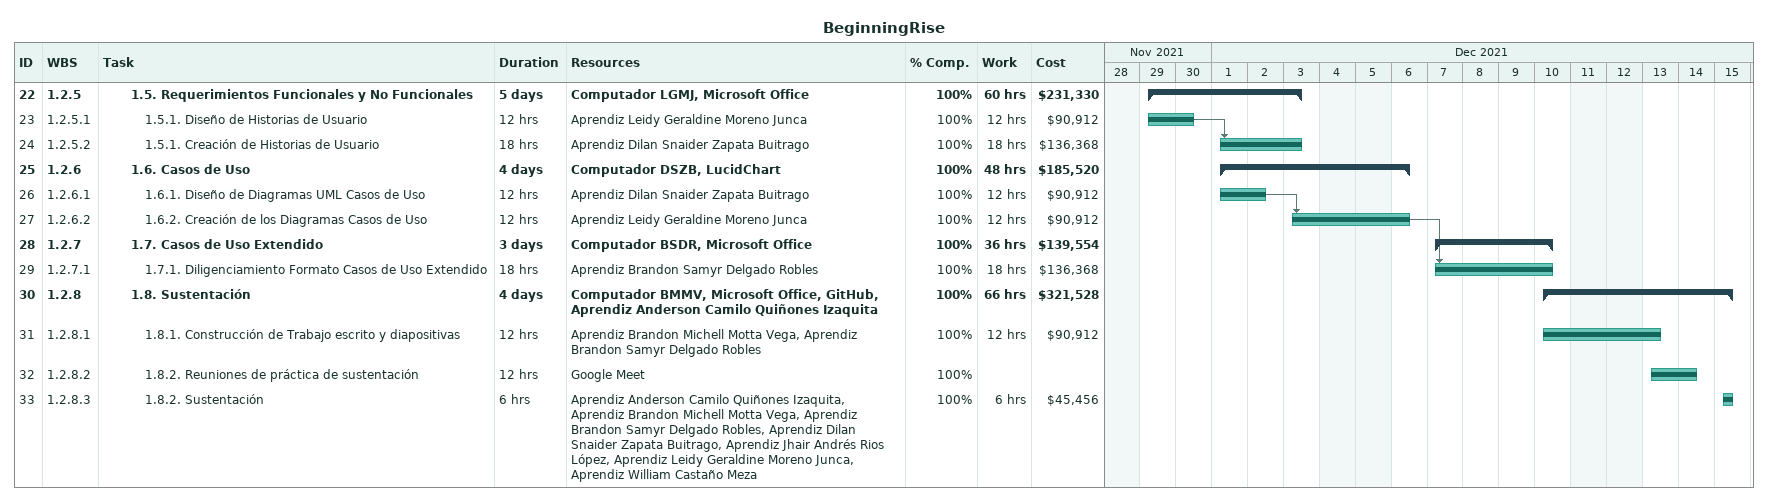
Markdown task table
BeginningRise

| ID | WBS | Task | Duration | Start | Finish | Predecessors | Resources | % complete | Work (h) | Cost ($) |
|---|---|---|---|---|---|---|---|---|---|---|
| 22 | 1.2.5 | **1.5. Requerimientos Funcionales y No Funcionales** | 5d | 2021-11-29 | 2021-12-03 |  | Computador LGMJ, Microsoft Office | 100 | 60 | 231330 |
| 23 | 1.2.5.1 | 1.5.1. Diseño de Historias de Usuario | 12h | 2021-11-29 | 2021-11-30 |  | Aprendiz Leidy Geraldine Moreno Junca | 100 | 12 | 90912 |
| 24 | 1.2.5.2 | 1.5.1. Creación de Historias de Usuario | 18h | 2021-12-01 | 2021-12-03 | 23 | Aprendiz Dilan Snaider Zapata Buitrago | 100 | 18 | 136368 |
| 25 | 1.2.6 | **1.6. Casos de Uso** | 4d | 2021-12-01 | 2021-12-06 |  | Computador DSZB, LucidChart | 100 | 48 | 185520 |
| 26 | 1.2.6.1 | 1.6.1. Diseño de Diagramas UML Casos de Uso | 12h | 2021-12-01 | 2021-12-02 |  | Aprendiz Dilan Snaider Zapata Buitrago | 100 | 12 | 90912 |
| 27 | 1.2.6.2 | 1.6.2. Creación de los Diagramas Casos de Uso | 12h | 2021-12-03 | 2021-12-06 | 26 | Aprendiz Leidy Geraldine Moreno Junca | 100 | 12 | 90912 |
| 28 | 1.2.7 | **1.7. Casos de Uso Extendido** | 3d | 2021-12-07 | 2021-12-10 |  | Computador BSDR, Microsoft Office | 100 | 36 | 139554 |
| 29 | 1.2.7.1 | 1.7.1. Diligenciamiento Formato Casos de Uso Extendido | 18h | 2021-12-07 | 2021-12-10 | 27 | Aprendiz Brandon Samyr Delgado Robles | 100 | 18 | 136368 |
| 30 | 1.2.8 | **1.8. Sustentación** | 4d | 2021-12-10 | 2021-12-15 |  | Computador BMMV, Microsoft Office, GitHub, Aprendiz Anderson Camilo Quiñones Izaquita | 100 | 66 | 321528 |
| 31 | 1.2.8.1 | 1.8.1. Construcción de Trabajo escrito y diapositivas | 12h | 2021-12-10 | 2021-12-13 |  | Aprendiz Brandon Michell Motta Vega, Aprendiz Brandon Samyr Delgado Robles | 100 | 12 | 90912 |
| 32 | 1.2.8.2 | 1.8.2. Reuniones de práctica de sustentación | 12h | 2021-12-13 | 2021-12-14 |  | Google Meet | 100 |  |  |
| 33 | 1.2.8.3 | 1.8.2. Sustentación | 6h | 2021-12-15 | 2021-12-15 |  | Aprendiz Anderson Camilo Quiñones Izaquita, Aprendiz Brandon Michell Motta Vega, Aprendiz Brandon Samyr Delgado Robles, Aprendiz Dilan Snaider Zapata Buitrago, Aprendiz Jhair Andrés Rios López, Aprendiz Leidy Geraldine Moreno Junca, Aprendiz William Castaño Meza | 100 | 6 | 45456 |
